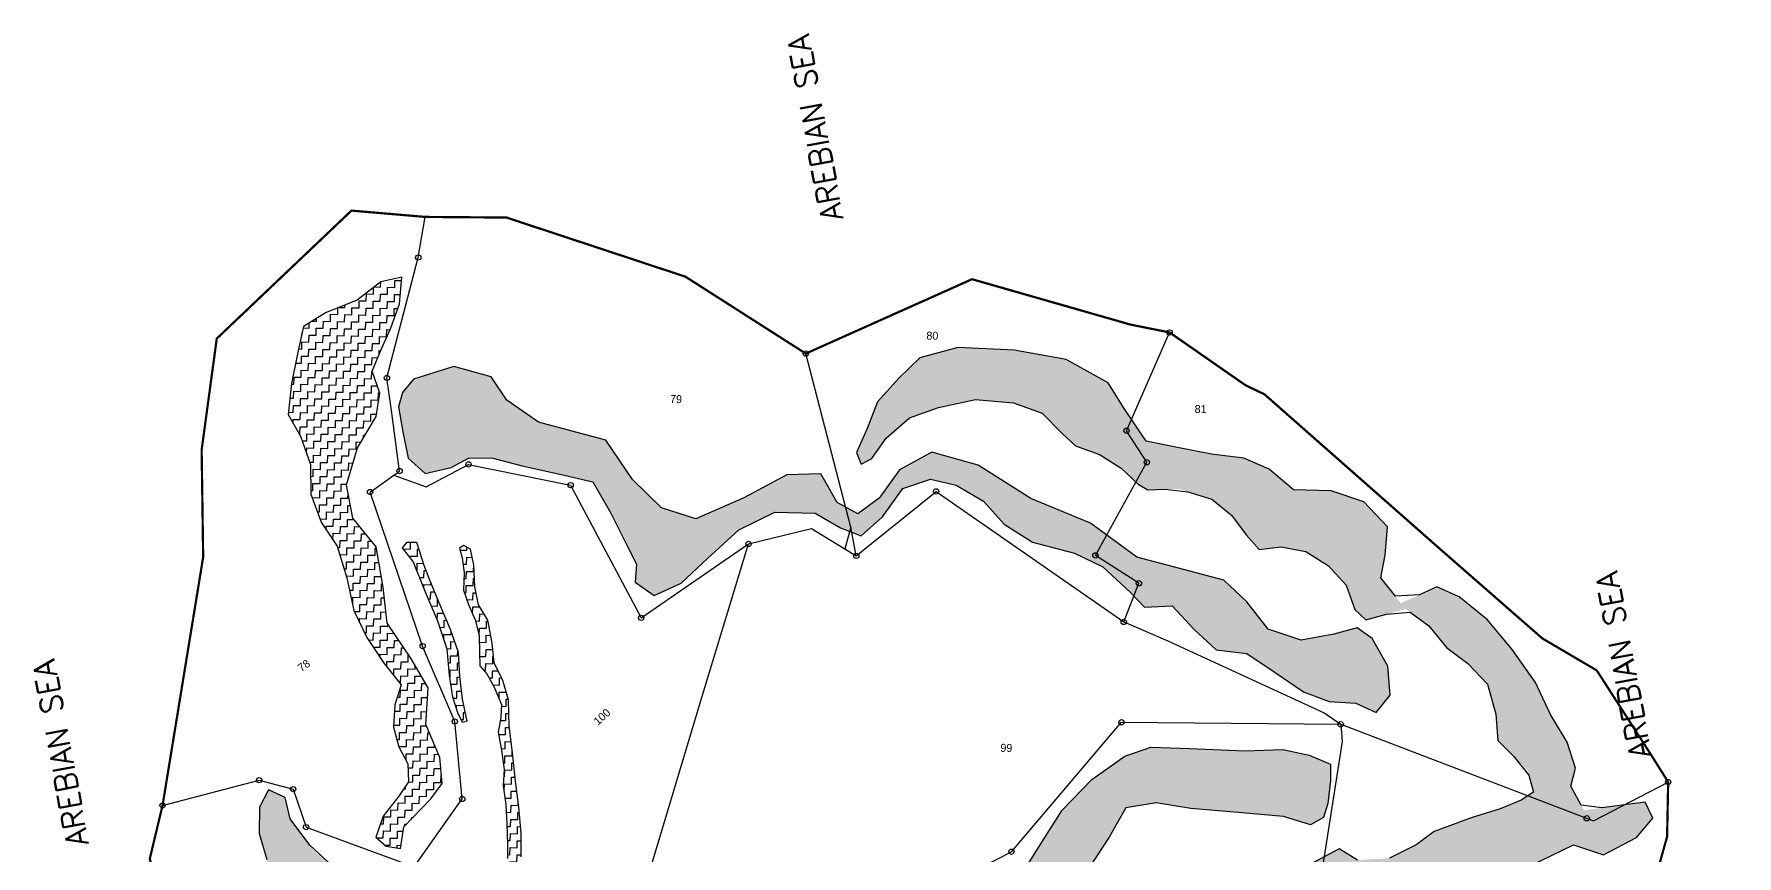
# Model space of a CAD drawing. Header units: metres. Extents: x 314237 to 316634, y 1882553 to 1885939.
# Drawn here: x 314287 to 315852, y 1885185 to 1885939 of the extents above; entities that cross this region are included whole.
import ezdxf

# ---------------------------------------------------------------- set-up
doc = ezdxf.new("R2010")
doc.units = ezdxf.units.M
doc.header["$MEASUREMENT"] = 0
for name, color, linetype in [('POLY_HATCH', 12, 'Continuous'), ('POLY_PARCEL', 6, 'Continuous'), ('SYM_STONE', 1, 'Continuous'), ('TEXT_MAPOUT', 7, 'Continuous'), ('TEXT_PARCEL', 7, 'Continuous'), ('V_BOUND_LINE', 7, 'Continuous')]:
    doc.layers.add(name, color=color, linetype=linetype)
doc.styles.get("Standard").update_dxf_attribs({"font": 'simplex.shx'})
doc.styles.add('TEXT_MAP', font='KRDEV050.TTF')
pattern_1 = [(358.80801, (313974.7904, 1882491.1196), (6.61565, 6.345956), [6.482206, -6.482206]), (88.80801, (313981.271, 1882490.985), (-6.345956, 6.61565), [6.482206, -6.482206])]

# ---------------------------------------------------------------- blocks, each defined once
blk = doc.blocks.new('STONE')
blk.add_circle((0, 0), 0.851)

msp = doc.modelspace()

# ---------------------------------------------------------------- hatches: boundary and pattern name
at = {"layer": 'POLY_HATCH'}
h = msp.add_hatch(dxfattribs=at)
h.set_pattern_fill('ZIGZAG', color=256, scale=2.04164, angle=-1.192, style=0)
h.set_pattern_definition(pattern_1)
h.paths.add_polyline_path([(314631.3, 1885252.6), (314622.4, 1885239.5), (314608.2, 1885221.2), (314601.3, 1885201.8), (314610.8, 1885193.5), (314624.2, 1885191.4), (314627.1, 1885211.2), (314651.9, 1885237), (314662.4, 1885251.2), (314660.1, 1885275), (314647.3, 1885305.3), (314649.4, 1885338.9), (314633.4, 1885366.1), (314611.9, 1885398.2), (314608.1, 1885431.4), (314601.8, 1885468.3), (314580.2, 1885494.6), (314574.3, 1885525.3), (314584.6, 1885559.3), (314601.7, 1885587.9), (314605, 1885609.5), (314597.9, 1885629.8), (314606.4, 1885649.7), (314614.9, 1885668.6), (314623, 1885691.6), (314625.3, 1885715.9), (314606.1, 1885711.8), (314584.1, 1885694.8), (314555.8, 1885683.6), (314534.9, 1885670.8), (314529.4, 1885645.5), (314523.9, 1885618.2), (314520.9, 1885589.8), (314532.3, 1885570), (314541.4, 1885544), (314541.7, 1885516.6), (314551.3, 1885491.1), (314565.8, 1885469.1), (314574.8, 1885439.9), (314581.3, 1885409.8), (314593, 1885385.2), (314609, 1885361.1), (314624.6, 1885341.8), (314618.7, 1885323.3), (314617.5, 1885302.7), (314622.6, 1885284.6), (314630.9, 1885269.1)])
h = msp.add_hatch(dxfattribs=at)
h.set_pattern_fill('ZIGZAG', color=256, scale=2.04164, angle=-1.192, style=0)
h.set_pattern_definition(pattern_1)
h.paths.add_polyline_path([(315238.4, 1885019.2), (315260.6, 1885010.4), (315275.8, 1885010.1), (315291.3, 1885030.3), (315313, 1885057.2), (315339.4, 1885081.4), (315364.3, 1885086.9), (315390.7, 1885088.1), (315417.4, 1885104.5), (315439.2, 1885125.8), (315461.4, 1885142.6), (315474.1, 1885124.6), (315480.6, 1885108.9), (315487.2, 1885087.7), (315496.3, 1885073.1), (315510.8, 1885067.9), (315536.8, 1885076.5), (315562.9, 1885086.1), (315573.8, 1885111.1), (315596.1, 1885143.6), (315618.9, 1885164.5), (315650.9, 1885170.1), (315701.5, 1885194.6), (315729, 1885185.7), (315759.4, 1885201.4), (315774.2, 1885219.3), (315767.2, 1885234), (315711.2, 1885226.4), (315699.1, 1885248.5), (315703.3, 1885265.1), (315695.7, 1885288.9), (315680.4, 1885314.5), (315666.6, 1885343.7), (315645.1, 1885374.1), (315622.4, 1885401.4), (315596.5, 1885422.6), (315575.9, 1885431.5), (315542.8, 1885416.6), (315524.4, 1885439.9), (315528.5, 1885460.6), (315530.6, 1885486.7), (315508.8, 1885509.6), (315479, 1885519.8), (315444.3, 1885520.8), (315422, 1885539.8), (315398.5, 1885549.9), (315369, 1885553.4), (315337.6, 1885559.5), (315308.8, 1885565.3), (315288.1, 1885596.4), (315273.9, 1885619.1), (315235.4, 1885640.3), (315187.8, 1885648.9), (315135.9, 1885651.3), (315101.2, 1885641.8), (315082, 1885623.5), (315062.2, 1885601.5), (315052.6, 1885576.9), (315043, 1885555), (315047.2, 1885544.2), (315057, 1885549.5), (315070.2, 1885568.2), (315091.7, 1885586.8), (315118.2, 1885596.4), (315152.1, 1885603.8), (315187.2, 1885600.7), (315213.4, 1885591), (315231.5, 1885572.7), (315244.1, 1885561.2), (315266.1, 1885553.2), (315285.9, 1885540.5), (315301.5, 1885525.9), (315310.6, 1885520.8), (315338.8, 1885521.6), (315369.1, 1885512), (315387.3, 1885497.3), (315400.8, 1885479.5), (315412.8, 1885466), (315432.9, 1885468.4), (315455.5, 1885464.1), (315476.4, 1885450.9), (315492.5, 1885433.1), (315500.6, 1885410.8), (315510.6, 1885401.4), (315547.6, 1885411.2), (315568.7, 1885395.8), (315584.7, 1885375.9), (315604.5, 1885361.2), (315622.6, 1885342.3), (315630.1, 1885314.8), (315632, 1885290.5), (315659.4, 1885263), (315664.7, 1885243.2), (315653.3, 1885235.9), (315634.1, 1885227.7), (315607.5, 1885219.6), (315573.6, 1885207.1), (315556.9, 1885194.6), (315532.4, 1885182.4), (315502.9, 1885180.7), (315486.1, 1885191.2), (315460, 1885176.9), (315422.9, 1885161.2), (315385.1, 1885141.9), (315347.6, 1885131.5), (315310.2, 1885126.8), (315282.4, 1885108.4), (315263.3, 1885080.4), (315232.8, 1885059.4), (315196.7, 1885040.1), (315165, 1885009.7), (315122.5, 1884984.3), (315107, 1884958.3), (315090.2, 1884914.1), (315085.2, 1884884.8), (315083.7, 1884849.6), (315093.4, 1884828.3), (315084.9, 1884809), (315065.4, 1884788.8), (315044.8, 1884761.9), (315047.6, 1884733.9), (315049.3, 1884702.4), (315042.7, 1884675.7), (315038.1, 1884640.6), (315037.1, 1884604.9), (315046.2, 1884578.9), (315047.6, 1884539), (315056.2, 1884528.9), (315071.4, 1884538.7), (315090.7, 1884541), (315099, 1884551.5), (315097.5, 1884567.4), (315092.5, 1884589.7), (315078.5, 1884632.7), (315085.6, 1884646.9), (315107.9, 1884655.5), (315123, 1884667), (315122.5, 1884679.2), (315113.7, 1884693.7), (315106.4, 1884708.7), (315088.3, 1884725.4), (315096, 1884746.2), (315113.9, 1884766.4), (315125.6, 1884792), (315125.5, 1884822.4), (315118.6, 1884853.1), (315117.8, 1884890.7), (315136.4, 1884897.8), (315155.5, 1884898.2), (315172.1, 1884906.9), (315192.1, 1884925), (315210.6, 1884948.3), (315212.9, 1884974.6), (315217.8, 1885007.6)])
h = msp.add_hatch(dxfattribs=at)
h.set_pattern_fill('ZIGZAG', color=256, scale=2.04164, angle=-1.192, style=0)
h.set_pattern_definition(pattern_1)
h.paths.add_polyline_path([(315294.6, 1885426.5), (315307.4, 1885413.1), (315332.8, 1885414.1), (315352.9, 1885392.4), (315373.2, 1885373.7), (315401.3, 1885370.5), (315427.4, 1885352.9), (315453.5, 1885335.2), (315476.9, 1885326.3), (315501.6, 1885324.9), (315520.1, 1885316.4), (315533.2, 1885332.2), (315530.8, 1885358.8), (315516.6, 1885384.3), (315502.7, 1885394.1), (315481.3, 1885388.3), (315451.3, 1885382.7), (315421, 1885392.8), (315401.5, 1885417.8), (315380.3, 1885437.9), (315344.3, 1885447.2), (315300.3, 1885458.9), (315257.9, 1885490.2), (315203, 1885512.7), (315154.7, 1885543.5), (315112, 1885555.2), (315082.4, 1885539.1), (315063.8, 1885513), (315044.2, 1885498.6), (315025, 1885509.2), (315010.2, 1885535.4), (314979, 1885534.4), (314939.5, 1885513.3), (314895.4, 1885494.2), (314863.8, 1885504.3), (314837.1, 1885530.1), (314812.6, 1885566.3), (314750.9, 1885582.7), (314721.7, 1885602.9), (314707.2, 1885624.6), (314672.9, 1885634.1), (314636.1, 1885622.2), (314626, 1885610.2), (314622.2, 1885596.9), (314626.1, 1885573.9), (314631.1, 1885549.7), (314646.8, 1885535.7), (314670.5, 1885541.3), (314687.2, 1885550), (314709, 1885549.8), (314735.9, 1885542.6), (314770.3, 1885535.2), (314800.7, 1885527.9), (314817.3, 1885499.4), (314832.6, 1885468.6), (314840.7, 1885452.4), (314839.5, 1885435.9), (314857, 1885423.7), (314881.9, 1885435), (314906, 1885457.5), (314934.7, 1885483.9), (314967.9, 1885500.3), (315004.8, 1885499.2), (315028.1, 1885485.7), (315047.3, 1885478.5), (315066.7, 1885495.9), (315085.5, 1885522), (315111, 1885530.4), (315134.4, 1885525), (315159.4, 1885510.3), (315178.5, 1885489.3), (315204.6, 1885472.7), (315243, 1885462.4), (315269.2, 1885449.9)])
h = msp.add_hatch(dxfattribs=at)
h.set_pattern_fill('ZIGZAG', color=256, scale=2.04164, angle=-1.192, style=0)
h.set_pattern_definition(pattern_1)
h.paths.add_polyline_path([(314647.1, 1885426.7), (314658.2, 1885400), (314667, 1885374.4), (314669, 1885350.6), (314672.2, 1885330.4), (314676.8, 1885316), (314681.1, 1885307), (314685, 1885308.4), (314680.6, 1885328.6), (314678.1, 1885349.4), (314677.1, 1885371.5), (314669.6, 1885392.7), (314659.4, 1885417.4), (314650.6, 1885438), (314645.6, 1885451.4), (314638.6, 1885472.5), (314630.2, 1885472.6), (314626, 1885467.3), (314635.7, 1885454.8)])
h = msp.add_hatch(dxfattribs=at)
h.set_pattern_fill('ZIGZAG', color=256, scale=2.04164, angle=-1.192, style=0)
h.set_pattern_definition(pattern_1)
h.paths.add_polyline_path([(314721.8, 1885214.1), (314722.2, 1885194.9), (314722.3, 1885182.1), (314724.1, 1885168.8), (314725, 1885157.8), (314726.7, 1885148.7), (314729.6, 1885142.2), (314735.7, 1885140.2), (314738.1, 1885147.8), (314737.1, 1885162.9), (314734.8, 1885183.6), (314734.8, 1885205.6), (314732.8, 1885229.2), (314729.7, 1885253.3), (314726.9, 1885279.2), (314723.8, 1885303.9), (314723.3, 1885328), (314718.1, 1885345.5), (314710.2, 1885361.7), (314708.1, 1885380), (314704.4, 1885401), (314695.6, 1885415.2), (314692.3, 1885431.5), (314691.4, 1885451.6), (314688.4, 1885466.2), (314682.3, 1885469.6), (314678.3, 1885467), (314680.6, 1885458.4), (314682.5, 1885444.4), (314682, 1885428.7), (314686.5, 1885415.5), (314692.7, 1885401.4), (314696.3, 1885386.8), (314696.7, 1885371.3), (314696.8, 1885359.1), (314703.2, 1885351.6), (314710, 1885339.5), (314716.8, 1885323.6), (314716.1, 1885311.7), (314713.9, 1885298.3), (314716.9, 1885281.7), (314719.3, 1885263.9), (314718.5, 1885248.8), (314720.9, 1885231.9)])
h = msp.add_hatch(dxfattribs=at)
h.set_pattern_fill('ZIGZAG', color=256, scale=2.04164, angle=-1.192, style=0)
h.set_pattern_definition(pattern_1)
h.paths.add_polyline_path([(315843.2, 1884028.5), (315873.5, 1883999.8), (315887, 1883970.9), (315899.3, 1883954.2), (315907.6, 1883937.5), (315924, 1883930.2), (315943.3, 1883934.5), (315978.9, 1883937.4), (316010, 1883937.6), (316033.8, 1883940.2), (316062.6, 1883952.1), (316063.1, 1883964.4), (316048.5, 1883974.5), (316028.7, 1883978), (315994.2, 1883972.3), (315962.5, 1883966.5), (315927.1, 1883959.7), (315913.2, 1883979.6), (315895.1, 1884006.5), (315872, 1884039.1), (315842.1, 1884067.3), (315805.3, 1884089), (315762.7, 1884095.8), (315719.6, 1884085.2), (315676, 1884072.5), (315650.1, 1884047.6), (315636.9, 1884019.7), (315633.2, 1883991.5), (315600.9, 1883985.8), (315563.6, 1883980.1), (315532.4, 1883973.2), (315504, 1883963.5), (315482.1, 1883949.2), (315464.2, 1883962.1), (315445.3, 1883981.8), (315429.9, 1884006.4), (315412.2, 1884028.2), (315390.5, 1884046.3), (315368.7, 1884060.4), (315347.9, 1884070.1), (315335.7, 1884089.6), (315320.8, 1884113.1), (315299.6, 1884129.4), (315276.6, 1884138.6), (315255.6, 1884138.2), (315247.3, 1884154.8), (315232.2, 1884168.3), (315213.8, 1884186.8), (315190.2, 1884195.9), (315167.8, 1884205.1), (315149.1, 1884206.3), (315137.4, 1884224.7), (315116.3, 1884244.9), (315076.4, 1884263), (315069.3, 1884286.4), (315061.1, 1884309.2), (315045, 1884326), (315016, 1884356.2), (315006.8, 1884385.7), (314995.5, 1884419.2), (314967.8, 1884463.1), (314950.7, 1884467.9), (314949.7, 1884489.9), (314983.2, 1884503.2), (314989.3, 1884515.1), (314983.9, 1884535.6), (314973.9, 1884552.8), (314969.6, 1884573.3), (314971.9, 1884592), (314972.2, 1884620.2), (314968.5, 1884644.5), (314938.8, 1884651.9), (314973.7, 1884675.2), (314981.6, 1884694.3), (314978, 1884721.4), (314972.7, 1884749.7), (314963.3, 1884770.9), (314960.1, 1884791.9), (314959.2, 1884814.5), (314958.2, 1884834.9), (314963.6, 1884861.9), (314962.7, 1884886.2), (314949.9, 1884906.3), (314937.1, 1884920.3), (314938.2, 1884934.5), (314956.1, 1884948.9), (314971.3, 1884965.1), (314982.1, 1884988), (314990.1, 1885010.5), (314990.9, 1885031.4), (315008, 1885036.3), (315023.8, 1885029.6), (315029.3, 1885035.9), (315041.6, 1885054.5), (315059.6, 1885084.4), (315076.3, 1885060.6), (315099.9, 1885053), (315124.6, 1885060.6), (315144.1, 1885075.6), (315157.3, 1885098.1), (315163.4, 1885118.5), (315166.5, 1885144.1), (315183.1, 1885137.4), (315196.3, 1885129.6), (315208.9, 1885125.4), (315235.6, 1885148.9), (315257.5, 1885175.3), (315274.9, 1885201.8), (315290.2, 1885228.7), (315318.2, 1885233.2), (315349.9, 1885228.2), (315393.4, 1885224.3), (315435.2, 1885220.9), (315459.8, 1885213.2), (315471.9, 1885219.8), (315475.9, 1885232.7), (315478.2, 1885253.9), (315478.3, 1885268.7), (315458.6, 1885277.2), (315434.4, 1885282.2), (315399.3, 1885281.2), (315349.4, 1885283.3), (315313.3, 1885284.4), (315289.4, 1885276.2), (315259, 1885254.8), (315231.8, 1885226.6), (315213.6, 1885198.2), (315196.5, 1885170.9), (315172.2, 1885168.9), (315147.1, 1885163), (315127.4, 1885141.9), (315099.2, 1885118.2), (315063.4, 1885105.8), (315034, 1885102.8), (315008.7, 1885080.2), (314987.7, 1885055.2), (314964.6, 1885034.2), (314935.6, 1885014.3), (314925.1, 1885005.2), (314917.6, 1884967.9), (314904.6, 1884941.5), (314915, 1884900.6), (314911.6, 1884873.9), (314900.6, 1884840.7), (314913.7, 1884816.9), (314904.6, 1884795.6), (314895, 1884780.4), (314888.3, 1884768.5), (314897, 1884742.9), (314903.3, 1884709), (314898.4, 1884676.4), (314898.6, 1884643.2), (314902.2, 1884613.3), (314892.9, 1884585.2), (314898.6, 1884550.2), (314913.3, 1884516.7), (314917.3, 1884482.3), (314934.8, 1884447), (314950.6, 1884411.8), (314963, 1884378.3), (314976.1, 1884348.7), (314996, 1884325.1), (315012, 1884298.2), (315028.6, 1884277.5), (315031.8, 1884257), (315043.5, 1884242.6), (315071.6, 1884235), (315093.3, 1884216.4), (315112.9, 1884201.7), (315126.8, 1884183.9), (315141.4, 1884173.2), (315166.3, 1884173), (315188.7, 1884162.2), (315212.7, 1884144.1), (315226.5, 1884123.4), (315237.6, 1884106.7), (315255.3, 1884111.7), (315282.8, 1884102.4), (315302.2, 1884079.4), (315313.7, 1884055.4), (315341.2, 1884043.4), (315372.9, 1884022.4), (315396.6, 1883990.9), (315418, 1883959.4), (315442.5, 1883938.5), (315466.5, 1883922.7), (315498.2, 1883927.3), (315539.6, 1883940.1), (315579.3, 1883954.1), (315614.5, 1883964.3), (315640, 1883968.5), (315656.7, 1883979.6), (315663.1, 1884001.5), (315666, 1884021.8), (315692.4, 1884039.4), (315720.7, 1884044.2), (315744.2, 1884057.9), (315767.7, 1884068.9), (315800.9, 1884063.4), (315824.9, 1884049.3)])
h = msp.add_hatch(dxfattribs=at)
h.set_pattern_fill('ZIGZAG', color=256, scale=2.04164, angle=-1.192, style=0)
h.set_pattern_definition(pattern_1)
h.paths.add_polyline_path([(314783.8, 1883461), (314792.8, 1883477.6), (314815, 1883491.3), (314823.2, 1883501.9), (314818.9, 1883522.7), (314799, 1883530.2), (314787.1, 1883550), (314787.5, 1883589), (314809.8, 1883597.3), (314817.6, 1883607.9), (314807.3, 1883627.7), (314797.6, 1883653.7), (314795.9, 1883683.8), (314799.4, 1883714.2), (314807.5, 1883741.5), (314803.7, 1883771.1), (314791.8, 1883791.4), (314786.9, 1883817.4), (314789.8, 1883845.8), (314793.9, 1883875.7), (314785.8, 1883903.8), (314775.7, 1883931.4), (314775.4, 1883957.3), (314783.9, 1883976.7), (314786.3, 1884002.5), (314779.8, 1884030.6), (314766.6, 1884059.3), (314761.2, 1884089.4), (314766.3, 1884123.5), (314763.7, 1884159.3), (314765.8, 1884198.7), (314764.3, 1884238.7), (314756.5, 1884279.3), (314755.4, 1884314.1), (314759.5, 1884348.7), (314750.5, 1884381), (314737.3, 1884413.4), (314736.2, 1884448.7), (314752.2, 1884473.1), (314768.6, 1884496.5), (314771.5, 1884522.3), (314762.5, 1884554.1), (314769.1, 1884584.5), (314781.9, 1884608.5), (314764.9, 1884631.1), (314731.2, 1884659.2), (314710.2, 1884693.3), (314674.4, 1884721.5), (314658.7, 1884759.6), (314663.4, 1884793.7), (314667.9, 1884824.2), (314657.4, 1884857.6), (314650.1, 1884897.7), (314644.5, 1884940.9), (314631.1, 1884987.9), (314617.2, 1885036.5), (314616.4, 1885085.3), (314619.6, 1885129.3), (314603.2, 1885158.1), (314580.3, 1885161.8), (314545.3, 1885188.3), (314522.6, 1885218.6), (314518.1, 1885238.2), (314502.8, 1885245.1), (314494.4, 1885229.3), (314494.1, 1885205.1), (314501.2, 1885181.2), (314502.5, 1885153.7), (314510, 1885127.7), (314520.1, 1885094.3), (314531.1, 1885061.5), (314543.6, 1885043.2), (314565, 1885027.9), (314575.7, 1885003.4), (314572.9, 1884983.3), (314555.5, 1884962), (314544, 1884926), (314546.1, 1884889.1), (314558.2, 1884852.1), (314582.9, 1884822.6), (314611.5, 1884800.3), (314627.5, 1884777.8), (314629.7, 1884745.1), (314643.3, 1884709.6), (314671.8, 1884682.6), (314699.6, 1884649.4), (314731.7, 1884620.8), (314743.9, 1884589.5), (314736.2, 1884562.7), (314736.1, 1884519.1), (314726.2, 1884484.1), (314715.4, 1884454.3), (314704.5, 1884420.3), (314686.7, 1884446.8), (314686.1, 1884452.8), (314680.1, 1884430.8), (314689.3, 1884407.3), (314697.4, 1884378.2), (314701.7, 1884349.1), (314696.7, 1884320.2), (314698, 1884294.9), (314710.8, 1884271.9), (314720.5, 1884246.4), (314715.9, 1884215.9), (314707.8, 1884188.2), (314706.8, 1884154), (314717.9, 1884120.6), (314732.7, 1884093.4), (314741.1, 1884074.6), (314732.9, 1884059), (314709.2, 1884059.5), (314677.8, 1884068), (314633.3, 1884066), (314615.8, 1884052), (314613.8, 1884021.5), (314617.6, 1883990.3), (314628.2, 1883955.4), (314638, 1883915.8), (314656.2, 1883884.5), (314677.8, 1883880.1), (314701.3, 1883875.5), (314724.2, 1883881.1), (314751.1, 1883881.3), (314757.3, 1883856.9), (314736, 1883849), (314708.4, 1883842.5), (314692.9, 1883835.8), (314691.1, 1883814.7), (314702.9, 1883791.7), (314723.6, 1883767.5), (314733.8, 1883741.5), (314720.5, 1883718.5), (314704, 1883694), (314704, 1883677.6), (314731.1, 1883660.1), (314776, 1883653.5), (314775.2, 1883631.2), (314775.4, 1883605.9), (314769.4, 1883594.1), (314758.2, 1883571.1), (314734.5, 1883576.1), (314704.2, 1883591.5), (314671.8, 1883600.1), (314647.1, 1883583.2), (314632.6, 1883554), (314629, 1883517.8), (314631.8, 1883488.2), (314644.4, 1883456.4), (314666.4, 1883433.6), (314689.9, 1883427.8), (314717.8, 1883407.5), (314719.9, 1883377.8), (314717.6, 1883353.6), (314697.4, 1883352.2), (314671.4, 1883344.6), (314641, 1883329.3), (314608.9, 1883308.8), (314576.2, 1883281.1), (314559, 1883248.3), (314567.1, 1883221.2), (314574.1, 1883191.6), (314554, 1883170.8), (314534.9, 1883143.8), (314521.5, 1883114.1), (314523.3, 1883087.1), (314524.5, 1883057.6), (314520.9, 1883022.5), (314513.7, 1882992.1), (314517.7, 1882984.9), (314527.6, 1883009.6), (314531.7, 1883044.9), (314532.4, 1883065.1), (314537.6, 1883090.7), (314553, 1883122.8), (314578.9, 1883156.3), (314597.9, 1883179.9), (314604.3, 1883205), (314597.8, 1883225.8), (314604.1, 1883249.2), (314621.8, 1883264.1), (314643.4, 1883274.4), (314653.9, 1883289.4), (314670.8, 1883311.5), (314703.4, 1883324.9), (314738.3, 1883334.4), (314754.8, 1883342.6), (314760.8, 1883353.3), (314751.8, 1883384.7), (314754.7, 1883419.2), (314781, 1883432.2), (314783.8, 1883444.6)])

# ---------------------------------------------------------------- linework, layer by layer
for points in [[(314624.2, 1885191.4), (314627.1, 1885211.2), (314651.9, 1885237), (314662.4, 1885251.2), (314660.1, 1885275), (314647.3, 1885305.3), (314649.4, 1885338.9), (314633.4, 1885366.1), (314611.9, 1885398.2), (314608.1, 1885431.4), (314601.8, 1885468.3), (314580.2, 1885494.6), (314574.3, 1885525.3), (314584.6, 1885559.3), (314601.7, 1885587.9), (314605, 1885609.5), (314597.9, 1885629.8), (314606.4, 1885649.7), (314614.9, 1885668.6), (314623, 1885691.6), (314625.3, 1885715.9), (314606.1, 1885711.8), (314584.1, 1885694.8), (314555.8, 1885683.6), (314534.9, 1885670.8), (314529.4, 1885645.5), (314523.9, 1885618.2), (314520.9, 1885589.8), (314532.3, 1885570), (314541.4, 1885544), (314541.7, 1885516.6), (314551.3, 1885491.1), (314565.8, 1885469.1), (314574.8, 1885439.9), (314581.3, 1885409.8), (314593, 1885385.2), (314609, 1885361.1), (314624.6, 1885341.8), (314618.7, 1885323.3), (314617.5, 1885302.7), (314622.6, 1885284.6), (314630.9, 1885269.1), (314631.3, 1885252.6), (314622.4, 1885239.5), (314608.2, 1885221.2), (314601.3, 1885201.8), (314610.8, 1885193.5), (314624.2, 1885191.4)], [(315650.9, 1885170.1), (315701.5, 1885194.6), (315729, 1885185.7), (315759.4, 1885201.4), (315774.2, 1885219.3), (315767.2, 1885234), (315727.4, 1885228.6), (315708.6, 1885231.1), (315699.1, 1885248.5), (315703.3, 1885265.1), (315695.7, 1885288.9), (315680.4, 1885314.5), (315666.6, 1885343.7), (315645.1, 1885374.1), (315622.4, 1885401.4), (315596.5, 1885422.6), (315575.9, 1885431.5), (315560, 1885424.4), (315537.8, 1885423), (315524.4, 1885439.9), (315528.5, 1885460.6), (315530.6, 1885486.7), (315508.8, 1885509.6), (315479, 1885519.8), (315444.3, 1885520.8), (315422, 1885539.8), (315398.5, 1885549.9), (315369, 1885553.4), (315337.6, 1885559.5), (315308.8, 1885565.3), (315288.1, 1885596.4), (315273.9, 1885619.1), (315235.4, 1885640.3), (315187.8, 1885648.9), (315135.9, 1885651.3), (315101.2, 1885641.8), (315082, 1885623.5), (315062.2, 1885601.5), (315052.6, 1885576.9), (315043, 1885555), (315047.2, 1885544.2), (315057, 1885549.5), (315070.2, 1885568.2), (315091.7, 1885586.8), (315118.2, 1885596.4), (315152.1, 1885603.8), (315187.2, 1885600.7), (315213.4, 1885591), (315231.5, 1885572.7), (315244.1, 1885561.2), (315266.1, 1885553.2), (315285.9, 1885540.5), (315301.5, 1885525.9), (315310.6, 1885520.8), (315326.5, 1885521.2), (315347.1, 1885518.9), (315369.1, 1885512), (315387.3, 1885497.3), (315400.8, 1885479.5), (315412.8, 1885466), (315432.9, 1885468.4), (315455.5, 1885464.1), (315476.4, 1885450.9), (315492.5, 1885433.1), (315500.6, 1885410.8), (315510.6, 1885401.4), (315529.7, 1885406.5), (315551.4, 1885408.4), (315568.7, 1885395.8), (315584.7, 1885375.9), (315604.5, 1885361.2), (315622.6, 1885342.3), (315630.1, 1885314.8), (315632, 1885290.5), (315646.5, 1885275.9), (315660.5, 1885258.7), (315664.7, 1885243.2), (315653.3, 1885235.9), (315634.1, 1885227.7), (315607.5, 1885219.6), (315573.6, 1885207.1), (315556.9, 1885194.6), (315532.4, 1885182.4)], [(314734.8, 1885183.6), (314734.8, 1885205.6), (314732.8, 1885229.2), (314729.7, 1885253.3), (314726.9, 1885279.2), (314723.8, 1885303.9), (314723.3, 1885328), (314718.1, 1885345.5), (314710.2, 1885361.7), (314708.1, 1885380), (314704.4, 1885401), (314695.6, 1885415.2), (314692.3, 1885431.5), (314691.4, 1885451.6), (314688.4, 1885466.2), (314682.3, 1885469.6), (314678.3, 1885467), (314680.6, 1885458.4), (314682.5, 1885444.4), (314682, 1885428.7), (314686.5, 1885415.5), (314692.7, 1885401.4), (314696.3, 1885386.8), (314696.7, 1885371.3), (314696.8, 1885359.1), (314703.2, 1885351.6), (314710, 1885339.5), (314716.8, 1885323.6), (314716.1, 1885311.7), (314713.9, 1885298.3), (314716.9, 1885281.7), (314719.3, 1885263.9), (314718.5, 1885248.8), (314720.9, 1885231.9), (314721.8, 1885214.1), (314722.2, 1885194.9), (314722.3, 1885182.1)], [(315196.5, 1885170.9), (315213.6, 1885198.2), (315231.8, 1885226.6), (315259, 1885254.8), (315289.4, 1885276.2), (315313.3, 1885284.4), (315349.4, 1885283.3), (315399.3, 1885281.2), (315434.4, 1885282.2), (315458.6, 1885277.2), (315478.3, 1885268.7), (315478.2, 1885253.9), (315475.9, 1885232.7), (315471.9, 1885219.8), (315459.8, 1885213.2), (315435.2, 1885220.9), (315393.4, 1885224.3), (315349.9, 1885228.2), (315318.2, 1885233.2), (315290.2, 1885228.7), (315274.9, 1885201.8), (315257.5, 1885175.3)], [(314557.6, 1885178.9), (314540.7, 1885194.4), (314522.6, 1885218.6), (314518.1, 1885238.2), (314502.8, 1885245.1), (314494.4, 1885229.3), (314494.1, 1885205.1), (314501.2, 1885181.2)], [(315502.9, 1885180.7), (315486.1, 1885191.2), (315460, 1885176.9)]]:
    msp.add_lwpolyline(points, dxfattribs=at)
for points in [[(314636.1, 1885622.2), (314626, 1885610.2), (314622.2, 1885596.9), (314626.1, 1885573.9), (314631.1, 1885549.7), (314646.8, 1885535.7), (314670.5, 1885541.3), (314687.2, 1885550), (314709, 1885549.8), (314735.9, 1885542.6), (314770.3, 1885535.2), (314800.7, 1885527.9), (314817.3, 1885499.4), (314832.6, 1885468.6), (314840.7, 1885452.4), (314839.5, 1885435.9), (314857, 1885423.7), (314881.9, 1885435), (314906, 1885457.5), (314934.7, 1885483.9), (314967.9, 1885500.3), (315004.8, 1885499.2), (315028.1, 1885485.7), (315047.3, 1885478.5), (315066.7, 1885495.9), (315085.5, 1885522), (315111, 1885530.4), (315134.4, 1885525), (315159.4, 1885510.3), (315178.5, 1885489.3), (315204.6, 1885472.7), (315243, 1885462.4), (315269.2, 1885449.9), (315294.6, 1885426.5), (315307.4, 1885413.1), (315332.8, 1885414.1), (315352.9, 1885392.4), (315373.2, 1885373.7), (315401.3, 1885370.5), (315427.4, 1885352.9), (315453.5, 1885335.2), (315476.9, 1885326.3), (315501.6, 1885324.9), (315520.1, 1885316.4), (315533.2, 1885332.2), (315530.8, 1885358.8), (315516.6, 1885384.3), (315502.7, 1885394.1), (315481.3, 1885388.3), (315451.3, 1885382.7), (315421, 1885392.8), (315401.5, 1885417.8), (315380.3, 1885437.9), (315344.3, 1885447.2), (315300.3, 1885458.9), (315257.9, 1885490.2), (315203, 1885512.7), (315154.7, 1885543.5), (315112, 1885555.2), (315082.4, 1885539.1), (315063.8, 1885513), (315044.2, 1885498.6), (315025, 1885509.2), (315010.2, 1885535.4), (314979, 1885534.4), (314939.5, 1885513.3), (314895.4, 1885494.2), (314863.8, 1885504.3), (314837.1, 1885530.1), (314812.6, 1885566.3), (314750.9, 1885582.7), (314721.7, 1885602.9), (314707.2, 1885624.6), (314672.9, 1885634.1)], [(314630.2, 1885472.6), (314638.6, 1885472.5), (314645.6, 1885451.4), (314650.6, 1885438), (314659.4, 1885417.4), (314669.6, 1885392.7), (314677.1, 1885371.5), (314678.1, 1885349.4), (314680.6, 1885328.6), (314685, 1885308.4), (314681.1, 1885307), (314676.8, 1885316), (314672.2, 1885330.4), (314669, 1885350.6), (314667, 1885374.4), (314658.2, 1885400), (314647.1, 1885426.7), (314635.7, 1885454.8), (314626, 1885467.3)]]:
    msp.add_lwpolyline(points, close=True, dxfattribs=at)
at = {"layer": 'POLY_PARCEL'}
for points in [[(314617.9, 1885534.1), (314623.2, 1885537.9), (314616.2, 1885591.3), (314611.6, 1885623.5), (314640.4, 1885734), (314646.7, 1885771.3)], [(315288.3, 1885399.4), (315302.3, 1885434.9), (315262.3, 1885460.5), (315309.6, 1885546), (315290.9, 1885575), (315330.5, 1885665.2)], [(315037.7, 1885486.5), (314996.3, 1885645.8)], [(314617.9, 1885534.1), (314647.5, 1885523.6), (314686.5, 1885544.1), (314780.3, 1885525), (314845.1, 1885403.2), (314943.7, 1885471)], [(314636.5, 1885174.4), (314680.8, 1885236.9), (314673.9, 1885308), (314644.4, 1885377.2), (314596.1, 1885518.7), (314617.9, 1885534.1)], [(315042.7, 1885460.1), (315116, 1885519.3), (315288.3, 1885399.4)], [(314943.7, 1885471), (315001.4, 1885485.3), (315032.2, 1885466.5)], [(315037.7, 1885486.5), (315032.2, 1885466.5)], [(315042.7, 1885460.1), (315037.7, 1885486.5)], [(314831.7, 1885099.6), (314899.3, 1885325), (314943.7, 1885471)], [(315032.2, 1885466.5), (315042.7, 1885460.1)], [(315288.3, 1885399.4), (315328.7, 1885382.2), (315472.4, 1885315.8), (315487.6, 1885305.4)], [(314944, 1885068.7), (314991.6, 1885089.3), (315185.2, 1885188.4), (315286.3, 1885307.3), (315487.6, 1885305.4)], [(315487.6, 1885305.4), (315488.9, 1885289.6), (315465.1, 1885137.1)], [(315487.6, 1885305.4), (315719.7, 1885216.8), (315788.4, 1885252.4)], [(314405.5, 1885230.9), (314494.2, 1885254.1), (314525.5, 1885245.9), (314537.3, 1885211), (314636.5, 1885174.4)]]:
    msp.add_lwpolyline(points, dxfattribs=at)
at = {"layer": 'V_BOUND_LINE', "const_width": 2.04}
for points in [[(314646.7, 1885771.3), (314579, 1885777.1), (314455.3, 1885659.6), (314441.4, 1885557.4), (314442.8, 1885458.9), (314405.5, 1885230.9)], [(314996.3, 1885645.8), (314885.8, 1885716.4), (314721.5, 1885770.7), (314646.7, 1885771.3)], [(315330.5, 1885665.2), (315294.3, 1885672.5), (315149, 1885714.1), (314996.3, 1885645.8)], [(315788.4, 1885252.4), (315773.2, 1885276.6), (315722.8, 1885354.9), (315672.8, 1885384.3), (315577, 1885468), (315417.6, 1885608.4), (315400.1, 1885616.8), (315330.5, 1885665.2)], [(315848.9, 1885060.4), (315845.5, 1885070.1), (315774.4, 1885151.2), (315778, 1885168.5), (315787.4, 1885202.2), (315788.4, 1885252.4)], [(314405.5, 1885230.9), (314393.8, 1885182.1), (314430.8, 1885027.2), (314439.1, 1884998.3), (314477.9, 1884956.3), (314480.7, 1884879.8), (314521.8, 1884753.5), (314522.3, 1884712.8)]]:
    msp.add_lwpolyline(points, dxfattribs=at)

# ---------------------------------------------------------------- block references
at = {"layer": 'SYM_STONE', "xscale": 2.858295587596969, "yscale": 2.858295587596969, "zscale": 2.858295587596969, "rotation": 358.8080119236983}
for p in [(314640.4, 1885734), (315330.5, 1885665.2), (314996.3, 1885645.8), (314611.6, 1885623.5), (315290.9, 1885575), (314623.2, 1885537.9), (314686.5, 1885544.1), (315309.6, 1885546), (314780.3, 1885525), (315116, 1885519.3), (315262.3, 1885460.5), (315302.3, 1885434.9), (315288.3, 1885399.4), (315487.6, 1885305.4), (315788.4, 1885252.4), (315713.6, 1885219.1)]:
    msp.add_blockref('STONE', p, dxfattribs=at)
at = {"layer": 'SYM_STONE', "ltscale": 10, "xscale": 2.858295587596969, "yscale": 2.858295587596969, "zscale": 2.858295587596969, "rotation": 358.8080119236983}
for p in [(314596.1, 1885518.7), (314943.7, 1885471), (315042.7, 1885460.1), (314845.1, 1885403.2), (314644.4, 1885377.2), (314673.9, 1885308), (315286.3, 1885307.3), (314494.2, 1885254.1), (314525.5, 1885245.9), (314680.8, 1885236.9), (314405.5, 1885230.9), (314537.3, 1885211), (315185.2, 1885188.4)]:
    msp.add_blockref('STONE', p, dxfattribs=at)

# ---------------------------------------------------------------- texts
at = {"layer": 'TEXT_MAPOUT'}
for p in [(315030.7, 1885769.8), (315773.2, 1885276.6), (314337.7, 1885195.7)]:
    msp.add_text('AREBIAN SEA', height=20.208, rotation=100.5901, dxfattribs=at).set_placement(p)
at = {"layer": 'TEXT_PARCEL', "style": 'TEXT_MAP'}
for s, rotation, p in [('80', 358.808, (315107, 1885658.7)), ('79', 358.808, (314871.6, 1885600.5)), ('81', 358.808, (315353.4, 1885591.3)), ('78', 35.6329, (314533, 1885353.2)), ('100', 42.1246, (314805.5, 1885304.1)), ('99', 358.808, (315175, 1885280.2))]:
    msp.add_text(s, height=7.35, rotation=rotation, dxfattribs=at).set_placement(p)

doc.saveas('drawing.dxf')
